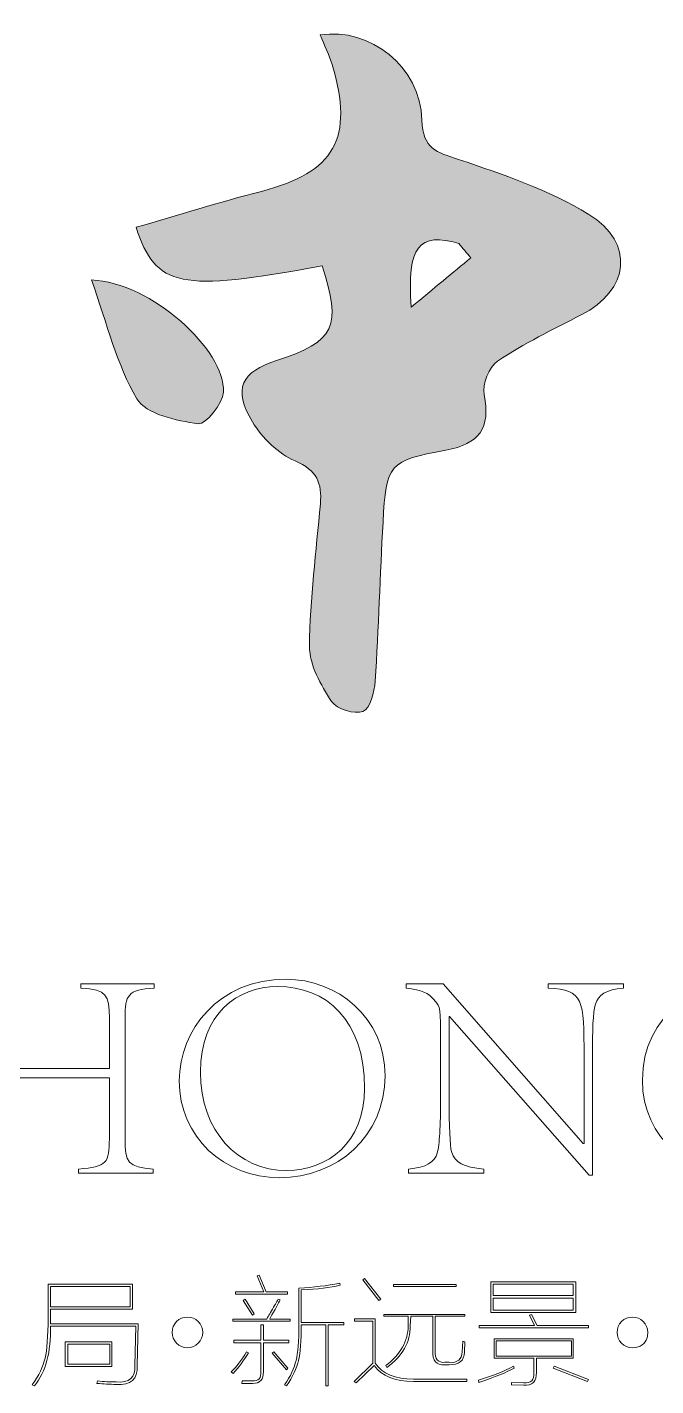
# Model space of a CAD drawing. Header units: inches. Extents: x -3272461 to -2504170, y 403793 to 1071042.
# Drawn here: x -2946067 to -2944964, y 691054 to 693437 of the extents above; entities that cross this region are included whole.
import ezdxf

# ---------------------------------------------------------------- set-up
doc = ezdxf.new("R2010")
doc.units = ezdxf.units.IN
doc.header["$LTSCALE"] = 1000
doc.header["$MEASUREMENT"] = 0
doc.layers.get('0').update_dxf_attribs({"lineweight": 18})

msp = doc.modelspace()

# ---------------------------------------------------------------- hatches: boundary and pattern name
h = msp.add_hatch(color=256)
edge = h.paths.add_edge_path(flags=0)
edge.add_spline(control_points=[(-2945549.6, 693018.6), (-2945514, 692913.1), (-2945527.9, 692884.7), (-2945627.9, 692852.9)], knot_values=[0, 0, 0, 0, 222.095352, 222.095352, 222.095352, 222.095352], weights=[1, 1, 1, 1], degree=3, periodic=0)
edge.add_spline(control_points=[(-2945627.9, 692852.9), (-2945691.6, 692832.6), (-2945706.4, 692803.2), (-2945671.6, 692745)], knot_values=[0, 0, 0, 0, 145.395063, 145.395063, 145.395063, 145.395063], weights=[1, 1, 1, 1], degree=3, periodic=0)
edge.add_spline(control_points=[(-2945671.6, 692745), (-2945654.7, 692716.7), (-2945626.4, 692688.8), (-2945596.7, 692676.2)], knot_values=[0, 0, 0, 0, 103.232479, 103.232479, 103.232479, 103.232479], weights=[1, 1, 1, 1], degree=3, periodic=0)
edge.add_spline(control_points=[(-2945596.7, 692676.2), (-2945558.2, 692659.9), (-2945549.3, 692637), (-2945552.5, 692601.1)], knot_values=[0, 0, 0, 0, 95.380814, 95.380814, 95.380814, 95.380814], weights=[1, 1, 1, 1], degree=3, periodic=0)
edge.add_spline(control_points=[(-2945552.5, 692601.1), (-2945559.8, 692517.7), (-2945570.9, 692434.3), (-2945571.5, 692350.7)], knot_values=[0, 0, 0, 0, 251.150003, 251.150003, 251.150003, 251.150003], weights=[1, 1, 1, 1], degree=3, periodic=0)
edge.add_spline(control_points=[(-2945571.5, 692350.7), (-2945571.7, 692318.3), (-2945551.7, 692283), (-2945532.8, 692254.3)], knot_values=[0, 0, 0, 0, 105.340649, 105.340649, 105.340649, 105.340649], weights=[1, 1, 1, 1], degree=3, periodic=0)
edge.add_spline(control_points=[(-2945532.8, 692254.3), (-2945524.1, 692241), (-2945492.3, 692231), (-2945477.9, 692236.9)], knot_values=[0, 0, 0, 0, 60.501459, 60.501459, 60.501459, 60.501459], weights=[1, 1, 1, 1], degree=3, periodic=0)
edge.add_spline(control_points=[(-2945477.9, 692236.9), (-2945465.4, 692241.8), (-2945457.6, 692270.8), (-2945456.3, 692289.8)], knot_values=[0, 0, 0, 0, 59.131644, 59.131644, 59.131644, 59.131644], weights=[1, 1, 1, 1], degree=3, periodic=0)
edge.add_spline(control_points=[(-2945456.3, 692289.8), (-2945450.2, 692382.7), (-2945447.8, 692475.9), (-2945442.6, 692568.9)], knot_values=[0, 0, 0, 0, 279.493308, 279.493308, 279.493308, 279.493308], weights=[1, 1, 1, 1], degree=3, periodic=0)
edge.add_spline(control_points=[(-2945442.6, 692568.9), (-2945436.9, 692670.6), (-2945432.7, 692676.8), (-2945332.3, 692695.2)], knot_values=[0, 0, 0, 0, 195.607582, 195.607582, 195.607582, 195.607582], weights=[1, 1, 1, 1], degree=3, periodic=0)
edge.add_spline(control_points=[(-2945332.3, 692695.2), (-2945274, 692706), (-2945253.4, 692733.4), (-2945265.3, 692792.6)], knot_values=[0, 0, 0, 0, 137.986296, 137.986296, 137.986296, 137.986296], weights=[1, 1, 1, 1], degree=3, periodic=0)
edge.add_spline(control_points=[(-2945265.3, 692792.6), (-2945268.9, 692810.5), (-2945256.6, 692841.2), (-2945241.7, 692851.2)], knot_values=[0, 0, 0, 0, 65.857334, 65.857334, 65.857334, 65.857334], weights=[1, 1, 1, 1], degree=3, periodic=0)
edge.add_spline(control_points=[(-2945241.7, 692851.2), (-2945195.4, 692882.2), (-2945144.9, 692906.8), (-2945095.2, 692932.4)], knot_values=[0, 0, 0, 0, 167.57061, 167.57061, 167.57061, 167.57061], weights=[1, 1, 1, 1], degree=3, periodic=0)
edge.add_spline(control_points=[(-2945095.2, 692932.4), (-2945010.8, 692975.7), (-2944999.8, 693058.6), (-2945081.9, 693108.8)], knot_values=[0, 0, 0, 0, 227.254913, 227.254913, 227.254913, 227.254913], weights=[1, 1, 1, 1], degree=3, periodic=0)
edge.add_spline(control_points=[(-2945081.9, 693108.8), (-2945151.6, 693151.5), (-2945231.8, 693179), (-2945310, 693205)], knot_values=[0, 0, 0, 0, 248.153102, 248.153102, 248.153102, 248.153102], weights=[1, 1, 1, 1], degree=3, periodic=0)
edge.add_spline(control_points=[(-2945310, 693205), (-2945348.9, 693217.9), (-2945372.8, 693223.1), (-2945374.3, 693274.3)], knot_values=[0, 0, 0, 0, 104.659074, 104.659074, 104.659074, 104.659074], weights=[1, 1, 1, 1], degree=3, periodic=0)
edge.add_spline(control_points=[(-2945374.3, 693274.3), (-2945377.1, 693368.1), (-2945465.1, 693437.2), (-2945552.7, 693423.6)], knot_values=[0, 0, 0, 0, 261.986042, 261.986042, 261.986042, 261.986042], weights=[1, 1, 1, 1], degree=3, periodic=0)
edge.add_spline(control_points=[(-2945552.7, 693423.6), (-2945545.6, 693406), (-2945537.2, 693389.3), (-2945532, 693371.6)], knot_values=[0, 0, 0, 0, 55.980452, 55.980452, 55.980452, 55.980452], weights=[1, 1, 1, 1], degree=3, periodic=0)
edge.add_spline(control_points=[(-2945532, 693371.6), (-2945492.9, 693242.3), (-2945527.4, 693182.2), (-2945655.8, 693149.2)], knot_values=[0, 0, 0, 0, 300.912516, 300.912516, 300.912516, 300.912516], weights=[1, 1, 1, 1], degree=3, periodic=0)
edge.add_spline(control_points=[(-2945655.8, 693149.2), (-2945729.5, 693130.2), (-2945802.3, 693107.3), (-2945875.7, 693086.1)], knot_values=[0, 0, 0, 0, 228.772567, 228.772567, 228.772567, 228.772567], weights=[1, 1, 1, 1], degree=3, periodic=0)
edge.add_spline(control_points=[(-2945875.7, 693086.1), (-2945840.6, 692980.1), (-2945799.4, 692972.3), (-2945549.6, 693018.6)], knot_values=[0, 0, 0, 0, 375.920052, 375.920052, 375.920052, 375.920052], weights=[1, 1, 1, 1], degree=3, periodic=0)
edge = h.paths.add_edge_path(flags=0)
edge.add_spline(control_points=[(-2945393.2, 692945.9), (-2945401, 693053.5), (-2945379.1, 693077.8), (-2945309.7, 693057.8)], knot_values=[0, 0, 0, 0, 182.185542, 182.185542, 182.185542, 182.185542], weights=[1, 1, 1, 1], degree=3, periodic=0)
edge.add_spline(control_points=[(-2945309.7, 693057.8), (-2945302.7, 693049.5), (-2945295.7, 693041.1), (-2945288.7, 693032.8)], knot_values=[0, 0, 0, 0, 32.685925, 32.685925, 32.685925, 32.685925], weights=[1, 1, 1, 1], degree=3, periodic=0)
edge.add_spline(control_points=[(-2945288.7, 693032.8), (-2945320.4, 693006.4), (-2945352.2, 692980), (-2945393.2, 692945.9)], knot_values=[0, 0, 0, 0, 135.931716, 135.931716, 135.931716, 135.931716], weights=[1, 1, 1, 1], degree=3, periodic=0)
h = msp.add_hatch(color=256)
edge = h.paths.add_edge_path(flags=0)
edge.add_spline(control_points=[(-2945874.3, 692785.4), (-2945857.9, 692758), (-2945804.9, 692747.2), (-2945766.6, 692741.3)], knot_values=[0, 0, 0, 0, 119.426089, 119.426089, 119.426089, 119.426089], weights=[1, 1, 1, 1], degree=3, periodic=0)
edge.add_spline(control_points=[(-2945766.6, 692741.3), (-2945754.3, 692739.4), (-2945723.3, 692776.7), (-2945722.5, 692796.9)], knot_values=[0, 0, 0, 0, 74.527892, 74.527892, 74.527892, 74.527892], weights=[1, 1, 1, 1], degree=3, periodic=0)
edge.add_spline(control_points=[(-2945722.5, 692796.9), (-2945719.4, 692870.8), (-2945848.3, 692989.4), (-2945954, 692993.7)], knot_values=[0, 0, 0, 0, 324.97153, 324.97153, 324.97153, 324.97153], weights=[1, 1, 1, 1], degree=3, periodic=0)
edge.add_spline(control_points=[(-2945954, 692993.7), (-2945925.6, 692915.1), (-2945909.5, 692844.5), (-2945874.3, 692785.4)], knot_values=[0, 0, 0, 0, 223.473372, 223.473372, 223.473372, 223.473372], weights=[1, 1, 1, 1], degree=3, periodic=0)

# ---------------------------------------------------------------- linework, layer by layer
for p, q in [((-2945972.3, 691759), (-2945972.3, 691751.6)), ((-2945843.9, 691759), (-2945843.9, 691751.6)), ((-2945402.3, 691759), (-2945402.3, 691751.6)), ((-2945152.8, 691759), (-2945152.8, 691751.6)), ((-2945021.1, 691759), (-2945021.1, 691751.6)), ((-2945922.5, 691698.5), (-2945922.5, 691610.4)), ((-2945894.8, 691698.5), (-2945894.8, 691487.2)), ((-2945326.9, 691701.7), (-2945326.9, 691560.5)), ((-2945341.8, 691675.7), (-2945341.8, 691560.5)), ((-2945090.2, 691630), (-2945090.2, 691478.7)), ((-2945075.3, 691630), (-2945075.3, 691423)), ((-2945922.5, 691593.9), (-2945922.5, 691487.2)), ((-2945976.6, 691434.1), (-2945976.6, 691426.7)), ((-2945845.5, 691434.1), (-2945845.5, 691426.7)), ((-2945398.1, 691434.1), (-2945398.1, 691426.7)), ((-2945265.9, 691434.1), (-2945265.9, 691426.7))]:
    msp.add_line(p, q)
at = {"lineweight": 9}
for p, q in [((-2945663.3, 691246.4), (-2945659.9, 691248)), ((-2945651.5, 691218.6), (-2945663.3, 691246.4)), ((-2945659.9, 691248), (-2945647.3, 691218.6)), ((-2945478.2, 691239.6), (-2945474.9, 691242.1)), ((-2945449.7, 691203.5), (-2945478.2, 691239.6)), ((-2945474.9, 691242.1), (-2945446.3, 691206)), ((-2945253.7, 691236.3), (-2945104.8, 691236.3)), ((-2945253.7, 691182.5), (-2945253.7, 691236.3)), ((-2945104.8, 691236.3), (-2945104.8, 691182.5)), ((-2946030, 691232.1), (-2946030, 691173.2)), ((-2945886.2, 691227.9), (-2946025.8, 691227.9)), ((-2946025.8, 691227.9), (-2946025.8, 691192.5)), ((-2945886.2, 691192.5), (-2945886.2, 691227.9)), ((-2945882, 691232.1), (-2945882, 691188.3)), ((-2945701.1, 691214.4), (-2945701.1, 691218.6)), ((-2945701.1, 691218.6), (-2945651.5, 691218.6)), ((-2945610.3, 691214.4), (-2945701.1, 691214.4)), ((-2945647.3, 691218.6), (-2945610.3, 691218.6)), ((-2945610.3, 691218.6), (-2945610.3, 691214.4)), ((-2945590.1, 691225.3), (-2945590.1, 691160.6)), ((-2945585.9, 691222), (-2945585.9, 691164.8)), ((-2945424.4, 691231.2), (-2945314.2, 691231.2)), ((-2945424.4, 691227.9), (-2945424.4, 691231.2)), ((-2945314.2, 691227.9), (-2945424.4, 691227.9)), ((-2945314.2, 691231.2), (-2945314.2, 691227.9)), ((-2945109, 691232.1), (-2945249.5, 691232.1)), ((-2945249.5, 691232.1), (-2945249.5, 691211.9)), ((-2945249.5, 691211.9), (-2945109, 691211.9)), ((-2945109, 691211.9), (-2945109, 691232.1)), ((-2946025.8, 691192.5), (-2945886.2, 691192.5)), ((-2946025.8, 691188.3), (-2946025.8, 691173.2)), ((-2945687.7, 691203.5), (-2945684.3, 691206)), ((-2945671.7, 691177.4), (-2945687.7, 691203.5)), ((-2945684.3, 691206), (-2945668.4, 691179.9)), ((-2945446.3, 691206), (-2945449.7, 691203.5)), ((-2945109, 691207.7), (-2945249.5, 691207.7)), ((-2945249.5, 691207.7), (-2945249.5, 691186.6)), ((-2945109, 691186.6), (-2945109, 691207.7)), ((-2946025.8, 691173.2), (-2946025.8, 691162.3)), ((-2945706.2, 691170.7), (-2945706.2, 691167.3)), ((-2945668.4, 691179.9), (-2945671.7, 691177.4)), ((-2945605.3, 691170.7), (-2945605.3, 691167.3)), ((-2945511.1, 691164.8), (-2945511.1, 691160.6)), ((-2945492.6, 691171.5), (-2945492.6, 691167.3)), ((-2945460.6, 691167.3), (-2945460.6, 691093.3)), ((-2945456.4, 691171.5), (-2945456.4, 691093.3)), ((-2945441.2, 691179.1), (-2945441.2, 691175.7)), ((-2945398.4, 691175.7), (-2945398.4, 691158.9)), ((-2945355.5, 691175.7), (-2945355.5, 691115.1)), ((-2945351.2, 691175.7), (-2945351.2, 691115.1)), ((-2945299.1, 691179.1), (-2945299.1, 691175.7)), ((-2945104.8, 691182.5), (-2945253.7, 691182.5)), ((-2945249.5, 691186.6), (-2945109, 691186.6)), ((-2945185.5, 691177.4), (-2945182.2, 691179.1)), ((-2945177.1, 691159.7), (-2945185.5, 691177.4)), ((-2945182.2, 691179.1), (-2945172.1, 691159.7)), ((-2945656.6, 691160.6), (-2945656.6, 691133.7)), ((-2945652.4, 691160.6), (-2945652.4, 691133.7)), ((-2945543, 691160.6), (-2945543, 691053.7)), ((-2945538.8, 691160.6), (-2945538.8, 691053.7)), ((-2945273.9, 691155.5), (-2945273.9, 691159.7)), ((-2945273.9, 691159.7), (-2945177.1, 691159.7)), ((-2945082.1, 691155.5), (-2945273.9, 691155.5)), ((-2945172.1, 691159.7), (-2945082.1, 691159.7)), ((-2945082.1, 691159.7), (-2945082.1, 691155.5)), ((-2945999.7, 691131.1), (-2945918.1, 691131.1)), ((-2945999.7, 691087.4), (-2945999.7, 691131.1)), ((-2945921.5, 691126.9), (-2945995.5, 691126.9)), ((-2945995.5, 691126.9), (-2945995.5, 691091.6)), ((-2945921.5, 691091.6), (-2945921.5, 691126.9)), ((-2945918.1, 691131.1), (-2945918.1, 691087.4)), ((-2945704.5, 691133.7), (-2945704.5, 691129.4)), ((-2945656.6, 691129.4), (-2945656.6, 691079)), ((-2945652.4, 691129.4), (-2945652.4, 691079)), ((-2945607.8, 691133.7), (-2945607.8, 691129.4)), ((-2945247.8, 691136.2), (-2945247.8, 691102.5)), ((-2945112.3, 691132.8), (-2945244.4, 691132.8)), ((-2945244.4, 691132.8), (-2945244.4, 691105.9)), ((-2945112.3, 691105.9), (-2945112.3, 691132.8)), ((-2945109, 691136.2), (-2945109, 691102.5)), ((-2945995.5, 691091.6), (-2945921.5, 691091.6)), ((-2945637.2, 691110.9), (-2945633.9, 691113.5)), ((-2945612, 691081.5), (-2945637.2, 691110.9)), ((-2945633.9, 691113.5), (-2945609.5, 691084.9)), ((-2945244.4, 691105.9), (-2945112.3, 691105.9)), ((-2945178, 691102.5), (-2945178, 691077.3)), ((-2945173.8, 691102.5), (-2945173.8, 691077.3)), ((-2945918.1, 691087.4), (-2945999.7, 691087.4)), ((-2945609.5, 691084.9), (-2945612, 691081.5)), ((-2945144.3, 691084.9), (-2945142.6, 691088.3)), ((-2945083.8, 691061.3), (-2945144.3, 691084.9)), ((-2945142.6, 691088.3), (-2945082.1, 691064.7)), ((-2945295.7, 691065.5), (-2945295.7, 691061.3)), ((-2945217.5, 691059.6), (-2945217.5, 691055.4)), ((-2945082.1, 691064.7), (-2945083.8, 691061.3))]:
    msp.add_line(p, q, dxfattribs=at)
for points in [[(-2945552.7, 693423.6), (-2945465.1, 693437.2), (-2945377.1, 693368.1), (-2945374.3, 693274.3)], [(-2945532, 693371.6), (-2945537.2, 693389.3), (-2945545.6, 693406), (-2945552.7, 693423.6)], [(-2945655.8, 693149.2), (-2945527.4, 693182.2), (-2945492.9, 693242.3), (-2945532, 693371.6)], [(-2945374.3, 693274.3), (-2945372.8, 693223.1), (-2945348.9, 693217.9), (-2945310, 693205)], [(-2945310, 693205), (-2945231.8, 693179), (-2945151.6, 693151.5), (-2945081.9, 693108.8)], [(-2945875.7, 693086.1), (-2945802.3, 693107.3), (-2945729.5, 693130.2), (-2945655.8, 693149.2)], [(-2945081.9, 693108.8), (-2944999.8, 693058.6), (-2945010.8, 692975.7), (-2945095.2, 692932.4)], [(-2945549.6, 693018.6), (-2945799.4, 692972.3), (-2945840.6, 692980.1), (-2945875.7, 693086.1)], [(-2945309.7, 693057.8), (-2945379.1, 693077.8), (-2945401, 693053.5), (-2945393.2, 692945.9)], [(-2945288.7, 693032.8), (-2945295.7, 693041.1), (-2945302.7, 693049.5), (-2945309.7, 693057.8)], [(-2945393.2, 692945.9), (-2945352.2, 692980), (-2945320.4, 693006.4), (-2945288.7, 693032.8)], [(-2945627.9, 692852.9), (-2945527.9, 692884.7), (-2945514, 692913.1), (-2945549.6, 693018.6)], [(-2945954, 692993.7), (-2945848.3, 692989.4), (-2945719.4, 692870.8), (-2945722.5, 692796.9)], [(-2945874.3, 692785.4), (-2945909.5, 692844.5), (-2945925.6, 692915.1), (-2945954, 692993.7)], [(-2945095.2, 692932.4), (-2945144.9, 692906.8), (-2945195.4, 692882.2), (-2945241.7, 692851.2)], [(-2945671.6, 692745), (-2945706.4, 692803.2), (-2945691.6, 692832.6), (-2945627.9, 692852.9)], [(-2945241.7, 692851.2), (-2945256.6, 692841.2), (-2945268.9, 692810.5), (-2945265.3, 692792.6)], [(-2945766.6, 692741.3), (-2945804.9, 692747.2), (-2945857.9, 692758), (-2945874.3, 692785.4)], [(-2945722.5, 692796.9), (-2945723.3, 692776.7), (-2945754.3, 692739.4), (-2945766.6, 692741.3)], [(-2945265.3, 692792.6), (-2945253.4, 692733.4), (-2945274, 692706), (-2945332.3, 692695.2)], [(-2945596.7, 692676.2), (-2945626.4, 692688.8), (-2945654.7, 692716.7), (-2945671.6, 692745)], [(-2945332.3, 692695.2), (-2945432.7, 692676.8), (-2945436.9, 692670.6), (-2945442.6, 692568.9)], [(-2945552.5, 692601.1), (-2945549.3, 692637), (-2945558.2, 692659.9), (-2945596.7, 692676.2)], [(-2945571.5, 692350.7), (-2945570.9, 692434.3), (-2945559.8, 692517.7), (-2945552.5, 692601.1)], [(-2945442.6, 692568.9), (-2945447.8, 692475.9), (-2945450.2, 692382.7), (-2945456.3, 692289.8)], [(-2945532.8, 692254.3), (-2945551.7, 692283), (-2945571.7, 692318.3), (-2945571.5, 692350.7)], [(-2945456.3, 692289.8), (-2945457.6, 692270.8), (-2945465.4, 692241.8), (-2945477.9, 692236.9)], [(-2945477.9, 692236.9), (-2945492.3, 692231), (-2945524.1, 692241), (-2945532.8, 692254.3)], [(-2945972.3, 691759), (-2945972.3, 691759), (-2945843.9, 691759), (-2945843.9, 691759)], [(-2945402.3, 691759), (-2945402.3, 691759), (-2945337, 691759), (-2945337, 691759)], [(-2945337, 691759), (-2945337, 691759), (-2945091.8, 691478.7), (-2945091.8, 691478.7)], [(-2945152.8, 691759), (-2945152.8, 691759), (-2945021.1, 691759), (-2945021.1, 691759)], [(-2945922.5, 691698.5), (-2945922.5, 691739.9), (-2945926.7, 691747.9), (-2945972.3, 691751.6)], [(-2945843.9, 691751.6), (-2945890.6, 691747.9), (-2945894.8, 691739.9), (-2945894.8, 691698.5)], [(-2945627.9, 691754.3), (-2945698.5, 691753.7), (-2945762.7, 691706.5), (-2945762.7, 691604)], [(-2945354, 691732), (-2945363, 691742.6), (-2945374.2, 691748.4), (-2945402.3, 691751.6)], [(-2945090.2, 691630), (-2945090.2, 691733.5), (-2945090.7, 691747.4), (-2945152.8, 691751.6)], [(-2945021.1, 691751.6), (-2945051.9, 691748.9), (-2945065.2, 691738.9), (-2945070, 691723.5)], [(-2945341.8, 691675.7), (-2945341.8, 691722.9), (-2945344.5, 691720.3), (-2945354, 691732)], [(-2945070, 691723.5), (-2945074.8, 691707), (-2945075.3, 691679.9), (-2945075.3, 691630)], [(-2945081.1, 691423), (-2945081.1, 691423), (-2945325.9, 691701.7), (-2945325.9, 691701.7)], [(-2945325.9, 691701.7), (-2945325.9, 691701.7), (-2945326.9, 691701.7), (-2945326.9, 691701.7)], [(-2946146.5, 691610.4), (-2946146.5, 691610.4), (-2945922.5, 691610.4), (-2945922.5, 691610.4)], [(-2945922.5, 691593.9), (-2945922.5, 691593.9), (-2946146.5, 691593.9), (-2946146.5, 691593.9)], [(-2945347.6, 691461.7), (-2945343.4, 691477.7), (-2945341.8, 691506.9), (-2945341.8, 691560.5)], [(-2945326.9, 691560.5), (-2945326.4, 691506.9), (-2945325.9, 691477.7), (-2945322.2, 691462.8)], [(-2945976.6, 691434.1), (-2945926.7, 691437.3), (-2945922.5, 691445.3), (-2945922.5, 691487.2)], [(-2945894.8, 691487.2), (-2945894.8, 691445.3), (-2945890.6, 691437.3), (-2945845.5, 691434.1)], [(-2945091.8, 691478.7), (-2945091.8, 691478.7), (-2945090.2, 691478.7), (-2945090.2, 691478.7)], [(-2945398.1, 691434.1), (-2945366.8, 691436.2), (-2945351.9, 691446.9), (-2945347.6, 691461.7)], [(-2945322.2, 691462.8), (-2945317.4, 691446.3), (-2945301.5, 691436.8), (-2945265.9, 691434.1)], [(-2945845.5, 691426.7), (-2945845.5, 691426.7), (-2945976.6, 691426.7), (-2945976.6, 691426.7)], [(-2945265.9, 691426.7), (-2945265.9, 691426.7), (-2945398.1, 691426.7), (-2945398.1, 691426.7)], [(-2945075.3, 691423), (-2945075.3, 691423), (-2945081.1, 691423), (-2945081.1, 691423)]]:
    msp.add_open_spline(points, degree=3)
for points, knots in [([(-2945438.9, 691597.6), (-2945438.9, 691492), (-2945523.3, 691418.7), (-2945624.2, 691418.7), (-2945721.3, 691418.7), (-2945799.9, 691490.4), (-2945799.9, 691588.6), (-2945799.9, 691677.8), (-2945730.9, 691767), (-2945612.5, 691767), (-2945523.8, 691767), (-2945438.9, 691700.6), (-2945438.9, 691597.6)], [0, 0, 0, 0, 272.371618, 272.371618, 272.371618, 544.743236, 544.743236, 544.743236, 817.114854, 817.114854, 817.114854, 1089.486472, 1089.486472, 1089.486472, 1089.486472]), ([(-2944667.1, 691440.5), (-2944701.6, 691432), (-2944746.7, 691418.7), (-2944790.2, 691418.7), (-2944906, 691418.7), (-2944987.8, 691488.8), (-2944987.8, 691589.7), (-2944987.8, 691705.9), (-2944889.5, 691767), (-2944785, 691767), (-2944739.8, 691767), (-2944699.5, 691758), (-2944681.4, 691752.7)], [0, 0, 0, 0, 202.231565, 202.231565, 202.231565, 404.46313, 404.46313, 404.46313, 606.694695, 606.694695, 606.694695, 808.92626, 808.92626, 808.92626, 808.92626]), ([(-2945762.7, 691604), (-2945762.7, 691500.5), (-2945697.4, 691431.5), (-2945611.4, 691431.5), (-2945539.7, 691431.5), (-2945475, 691480.8), (-2945475, 691575.4), (-2945475, 691695.9), (-2945542.4, 691754.3), (-2945627.9, 691754.3)], [0, 0, 0, 0, 242.05374, 242.05374, 242.05374, 484.107479, 484.107479, 484.107479, 726.161219, 726.161219, 726.161219, 726.161219])]:
    msp.add_open_spline(points, degree=3, knots=knots)
for points in [[(-2946030, 691232.1), (-2946030, 691232.1), (-2945882, 691232.1), (-2945882, 691232.1)], [(-2945590.1, 691225.3), (-2945564.3, 691226.5), (-2945540.5, 691229.3), (-2945518.6, 691233.7)], [(-2945517.8, 691230.4), (-2945535.2, 691225.9), (-2945557.9, 691223.1), (-2945585.9, 691222)], [(-2945518.6, 691233.7), (-2945518.6, 691233.7), (-2945517.8, 691230.4), (-2945517.8, 691230.4)], [(-2945882, 691188.3), (-2945882, 691188.3), (-2946025.8, 691188.3), (-2946025.8, 691188.3)], [(-2945646.5, 691170.7), (-2945644.8, 691174), (-2945641.4, 691179.9), (-2945636.4, 691188.3)], [(-2945622.9, 691204.3), (-2945625.8, 691198.7), (-2945631.6, 691188), (-2945640.6, 691172.4)], [(-2945636.4, 691188.3), (-2945631.4, 691197.3), (-2945628, 691203.2), (-2945626.3, 691206)], [(-2945626.3, 691206), (-2945626.3, 691206), (-2945622.9, 691204.3), (-2945622.9, 691204.3)], [(-2946035.1, 691102.5), (-2946031.7, 691116.5), (-2946030, 691140.1), (-2946030, 691173.2)], [(-2945605.3, 691167.3), (-2945605.3, 691167.3), (-2945706.2, 691167.3), (-2945706.2, 691167.3)], [(-2945706.2, 691170.7), (-2945706.2, 691170.7), (-2945646.5, 691170.7), (-2945646.5, 691170.7)], [(-2945641.4, 691170.7), (-2945641.4, 691170.7), (-2945605.3, 691170.7), (-2945605.3, 691170.7)], [(-2945640.6, 691172.4), (-2945641.2, 691171.8), (-2945641.4, 691171.2), (-2945641.4, 691170.7)], [(-2945585.9, 691164.8), (-2945585.9, 691164.8), (-2945511.1, 691164.8), (-2945511.1, 691164.8)], [(-2945492.6, 691171.5), (-2945492.6, 691171.5), (-2945456.4, 691171.5), (-2945456.4, 691171.5)], [(-2945460.6, 691167.3), (-2945460.6, 691167.3), (-2945492.6, 691167.3), (-2945492.6, 691167.3)], [(-2945441.2, 691179.1), (-2945441.2, 691179.1), (-2945299.1, 691179.1), (-2945299.1, 691179.1)], [(-2945398.4, 691175.7), (-2945398.4, 691175.7), (-2945441.2, 691175.7), (-2945441.2, 691175.7)], [(-2945394.1, 691175.7), (-2945394.1, 691175.7), (-2945395, 691158.9), (-2945395, 691158.9)], [(-2945355.5, 691175.7), (-2945355.5, 691175.7), (-2945394.1, 691175.7), (-2945394.1, 691175.7)], [(-2945299.1, 691175.7), (-2945299.1, 691175.7), (-2945351.2, 691175.7), (-2945351.2, 691175.7)], [(-2946025.8, 691158.1), (-2946024.7, 691113.2), (-2946033.9, 691078.4), (-2946053.6, 691053.7)], [(-2946025.8, 691162.3), (-2946025.8, 691162.3), (-2945871.9, 691162.3), (-2945871.9, 691162.3)], [(-2945876.1, 691158.1), (-2945876.1, 691158.1), (-2946025.8, 691158.1), (-2946025.8, 691158.1)], [(-2945877.8, 691089.1), (-2945877.8, 691089.1), (-2945876.1, 691158.1), (-2945876.1, 691158.1)], [(-2945871.9, 691162.3), (-2945871.9, 691162.3), (-2945873.5, 691089.1), (-2945873.5, 691089.1)], [(-2945656.6, 691160.6), (-2945656.6, 691160.6), (-2945652.4, 691160.6), (-2945652.4, 691160.6)], [(-2945595.2, 691098.3), (-2945591.8, 691111.2), (-2945590.1, 691132), (-2945590.1, 691160.6)], [(-2945585.9, 691160.6), (-2945585.9, 691132.5), (-2945587.6, 691111.8), (-2945591, 691098.3)], [(-2945543, 691160.6), (-2945543, 691160.6), (-2945585.9, 691160.6), (-2945585.9, 691160.6)], [(-2945511.1, 691160.6), (-2945511.1, 691160.6), (-2945538.8, 691160.6), (-2945538.8, 691160.6)], [(-2945437.9, 691089.1), (-2945412.1, 691108.7), (-2945398.9, 691132), (-2945398.4, 691158.9)], [(-2945395, 691158.9), (-2945394.4, 691130.3), (-2945408.2, 691105.9), (-2945436.2, 691085.7)], [(-2945704.5, 691133.7), (-2945704.5, 691133.7), (-2945656.6, 691133.7), (-2945656.6, 691133.7)], [(-2945656.6, 691129.4), (-2945656.6, 691129.4), (-2945704.5, 691129.4), (-2945704.5, 691129.4)], [(-2945652.4, 691133.7), (-2945652.4, 691133.7), (-2945607.8, 691133.7), (-2945607.8, 691133.7)], [(-2945607.8, 691129.4), (-2945607.8, 691129.4), (-2945652.4, 691129.4), (-2945652.4, 691129.4)], [(-2945304.1, 691113.5), (-2945304.1, 691113.5), (-2945302.5, 691132), (-2945302.5, 691132)], [(-2945302.5, 691132), (-2945302.5, 691132), (-2945299.1, 691131.1), (-2945299.1, 691131.1)], [(-2945299.1, 691131.1), (-2945299.1, 691131.1), (-2945299.9, 691112.6), (-2945299.9, 691112.6)], [(-2945247.8, 691136.2), (-2945247.8, 691136.2), (-2945109, 691136.2), (-2945109, 691136.2)], [(-2946057.7, 691055.4), (-2946046, 691071.7), (-2946038.4, 691087.4), (-2946035.1, 691102.5)], [(-2945708.7, 691078.1), (-2945699.8, 691087.1), (-2945690.8, 691098.9), (-2945681.8, 691113.5)], [(-2945678.5, 691111.8), (-2945686.9, 691097.8), (-2945695.8, 691085.7), (-2945705.4, 691075.6)], [(-2945681.8, 691113.5), (-2945681.8, 691113.5), (-2945678.5, 691111.8), (-2945678.5, 691111.8)], [(-2945615.4, 691055.4), (-2945604.7, 691070.6), (-2945598, 691084.9), (-2945595.2, 691098.3)], [(-2945591, 691098.3), (-2945593.8, 691084.9), (-2945600.8, 691070), (-2945612, 691053.7)], [(-2945493.4, 691061.3), (-2945493.4, 691061.3), (-2945460.6, 691093.3), (-2945460.6, 691093.3)], [(-2945456.4, 691093.3), (-2945444.1, 691074.8), (-2945421.6, 691065.5), (-2945389.1, 691065.5)], [(-2945334.4, 691090.8), (-2945349, 691089.6), (-2945356, 691097.8), (-2945355.5, 691115.1)], [(-2945351.2, 691115.1), (-2945351.8, 691100.6), (-2945346.2, 691093.8), (-2945334.4, 691095)], [(-2945334.4, 691095), (-2945334.4, 691095), (-2945326.9, 691095), (-2945326.9, 691095)], [(-2945326.9, 691095), (-2945311.7, 691093.8), (-2945304.1, 691100), (-2945304.1, 691113.5)], [(-2945299.9, 691112.6), (-2945300.5, 691097.5), (-2945309.5, 691090.2), (-2945326.9, 691090.8)], [(-2945178, 691102.5), (-2945178, 691102.5), (-2945247.8, 691102.5), (-2945247.8, 691102.5)], [(-2945109, 691102.5), (-2945109, 691102.5), (-2945173.8, 691102.5), (-2945173.8, 691102.5)], [(-2945873.5, 691089.1), (-2945872.4, 691065.5), (-2945884.8, 691054.6), (-2945910.6, 691056.3)], [(-2945910.6, 691060.5), (-2945887.6, 691058.8), (-2945876.6, 691068.4), (-2945877.8, 691089.1)], [(-2945705.4, 691075.6), (-2945705.4, 691075.6), (-2945708.7, 691078.1), (-2945708.7, 691078.1)], [(-2945652.4, 691079), (-2945651.8, 691064.4), (-2945658.3, 691057.4), (-2945671.7, 691058)], [(-2945671.7, 691062.2), (-2945661.1, 691061.6), (-2945656, 691067.2), (-2945656.6, 691079)], [(-2945458.1, 691089.1), (-2945458.1, 691089.1), (-2945490, 691058.8), (-2945490, 691058.8)], [(-2945389.1, 691061.3), (-2945421.6, 691061.3), (-2945444.6, 691070.6), (-2945458.1, 691089.1)], [(-2945436.2, 691085.7), (-2945436.2, 691085.7), (-2945437.9, 691089.1), (-2945437.9, 691089.1)], [(-2945326.9, 691090.8), (-2945326.9, 691090.8), (-2945334.4, 691090.8), (-2945334.4, 691090.8)], [(-2945275.5, 691063.9), (-2945250.3, 691071.1), (-2945229.8, 691079.3), (-2945214.1, 691088.3)], [(-2945212.4, 691084.9), (-2945225.4, 691077.6), (-2945246.1, 691069.2), (-2945274.7, 691059.6)], [(-2945214.1, 691088.3), (-2945214.1, 691088.3), (-2945212.4, 691084.9), (-2945212.4, 691084.9)], [(-2945173.8, 691077.3), (-2945173.2, 691061.6), (-2945180.8, 691054), (-2945196.5, 691054.6)], [(-2945196.5, 691058.8), (-2945183, 691057.7), (-2945176.8, 691063.9), (-2945178, 691077.3)], [(-2946053.6, 691053.7), (-2946053.6, 691053.7), (-2946057.7, 691055.4), (-2946057.7, 691055.4)], [(-2945944.2, 691058), (-2945944.2, 691058), (-2945943.4, 691062.2), (-2945943.4, 691062.2)], [(-2945910.6, 691056.3), (-2945921.8, 691056.3), (-2945933, 691056.8), (-2945944.2, 691058)], [(-2945943.4, 691062.2), (-2945932.7, 691061), (-2945921.8, 691060.5), (-2945910.6, 691060.5)], [(-2945690.2, 691058), (-2945690.2, 691058), (-2945689.4, 691062.2), (-2945689.4, 691062.2)], [(-2945671.7, 691058), (-2945677.9, 691058), (-2945684.1, 691058), (-2945690.2, 691058)], [(-2945689.4, 691062.2), (-2945683.2, 691062.2), (-2945677.3, 691062.2), (-2945671.7, 691062.2)], [(-2945612, 691053.7), (-2945612, 691053.7), (-2945615.4, 691055.4), (-2945615.4, 691055.4)], [(-2945538.8, 691053.7), (-2945538.8, 691053.7), (-2945543, 691053.7), (-2945543, 691053.7)], [(-2945490, 691058.8), (-2945490, 691058.8), (-2945493.4, 691061.3), (-2945493.4, 691061.3)], [(-2945389.1, 691065.5), (-2945389.1, 691065.5), (-2945295.7, 691065.5), (-2945295.7, 691065.5)], [(-2945295.7, 691061.3), (-2945295.7, 691061.3), (-2945389.1, 691061.3), (-2945389.1, 691061.3)], [(-2945274.7, 691059.6), (-2945274.7, 691059.6), (-2945275.5, 691063.9), (-2945275.5, 691063.9)], [(-2945217.5, 691059.6), (-2945217.5, 691059.6), (-2945196.5, 691058.8), (-2945196.5, 691058.8)], [(-2945196.5, 691054.6), (-2945196.5, 691054.6), (-2945217.5, 691055.4), (-2945217.5, 691055.4)]]:
    msp.add_open_spline(points, degree=3, dxfattribs=at)
for points, knots in [([(-2945758.7, 691147.5), (-2945758.7, 691132.7), (-2945770.8, 691120.6), (-2945785.6, 691120.6), (-2945800.5, 691120.6), (-2945812.5, 691132.7), (-2945812.5, 691147.5), (-2945812.5, 691162.4), (-2945800.5, 691174.4), (-2945785.6, 691174.4), (-2945770.8, 691174.4), (-2945758.7, 691162.4), (-2945758.7, 691147.5)], [0, 0, 0, 0, 41.210173, 41.210173, 41.210173, 82.420345, 82.420345, 82.420345, 123.630518, 123.630518, 123.630518, 164.840691, 164.840691, 164.840691, 164.840691]), ([(-2944978.5, 691147.5), (-2944978.5, 691147.5), (-2944978.5, 691147.5), (-2944978.5, 691147.5), (-2944978.5, 691147.5), (-2944978.5, 691147.5), (-2944978.5, 691132.7), (-2944990.5, 691120.6), (-2945005.4, 691120.6), (-2945020.3, 691120.6), (-2945032.3, 691132.7), (-2945032.3, 691147.5), (-2945032.3, 691162.4), (-2945020.3, 691174.4), (-2945005.4, 691174.4), (-2944990.5, 691174.4), (-2944978.5, 691162.4), (-2944978.5, 691147.5)], [0, 0, 0, 0, 1.299713, 2.599425, 5.198851, 10.397701, 20.795402, 41.590805, 41.590805, 41.590805, 83.181609, 83.181609, 83.181609, 124.772414, 124.772414, 124.772414, 166.363219, 166.363219, 166.363219, 166.363219])]:
    msp.add_open_spline(points, degree=3, knots=knots, dxfattribs=at)

doc.saveas('drawing.dxf')
